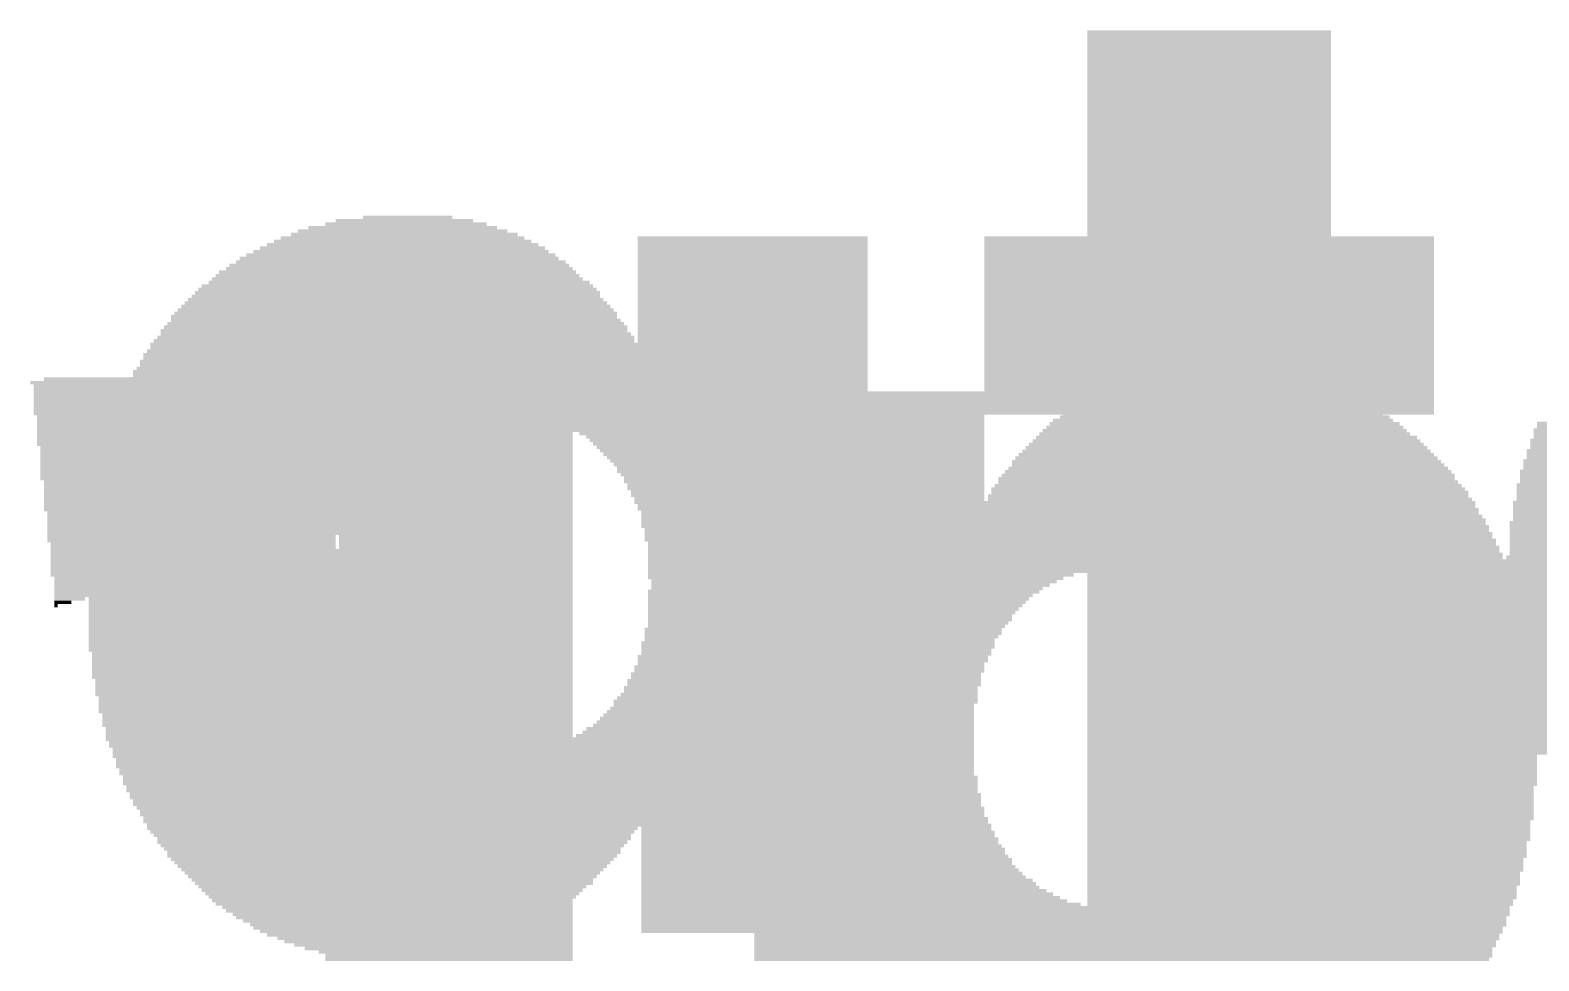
# Model space of a CAD drawing. Extents: x -21 to 88, y -12 to 76.
# Drawn here: x 43.915 to 48.31, y 35.604 to 38.315 of the extents above; entities that cross this region are included whole.
import ezdxf

# ---------------------------------------------------------------- set-up
doc = ezdxf.new("R2010")
doc.units = 0
doc.layers.add('21', color=253, linetype='CONTINUOUS')
doc.layers.add('22', color=253, linetype='CONTINUOUS')

# ---------------------------------------------------------------- blocks, each defined once
blk = doc.blocks.new('RECT')
blk.add_solid([(-0.5, -0.5), (0.5, -0.5), (-0.5, 0.5), (0.5, 0.5)])

msp = doc.modelspace()

# ---------------------------------------------------------------- block references
at = {"layer": '21', "yscale": 0.01}
for p, xscale in [((47.35, 38.31), 0.71), ((47.35, 38.3), 0.71), ((47.35, 38.29), 0.71), ((47.35, 38.28), 0.71), ((47.35, 38.27), 0.71), ((47.35, 38.26), 0.71), ((47.35, 38.25), 0.71), ((47.35, 38.24), 0.71), ((47.35, 38.23), 0.71), ((47.35, 38.22), 0.71), ((47.35, 38.21), 0.71), ((47.35, 38.2), 0.71), ((47.35, 38.19), 0.71), ((47.35, 38.18), 0.71), ((47.35, 38.17), 0.71), ((47.35, 38.16), 0.71), ((47.35, 38.15), 0.71), ((47.35, 38.14), 0.71), ((47.35, 38.13), 0.71), ((47.35, 38.12), 0.71), ((47.35, 38.11), 0.71), ((47.35, 38.1), 0.71), ((47.35, 38.09), 0.71), ((47.35, 38.08), 0.71), ((47.35, 38.07), 0.71), ((47.35, 38.06), 0.71), ((47.35, 38.05), 0.71), ((47.35, 38.04), 0.71), ((47.35, 38.03), 0.71), ((47.35, 38.02), 0.71), ((47.35, 38.01), 0.71), ((47.35, 38), 0.71), ((47.35, 37.99), 0.71), ((47.35, 37.98), 0.71), ((47.35, 37.97), 0.71), ((47.35, 37.96), 0.71), ((47.35, 37.95), 0.71), ((47.35, 37.94), 0.71), ((47.35, 37.93), 0.71), ((47.35, 37.92), 0.71), ((47.35, 37.91), 0.71), ((47.35, 37.9), 0.71), ((47.35, 37.89), 0.71), ((47.35, 37.88), 0.71), ((47.35, 37.87), 0.71), ((47.35, 37.86), 0.71), ((47.35, 37.85), 0.71), ((47.35, 37.84), 0.71), ((47.35, 37.83), 0.71), ((47.35, 37.82), 0.71), ((47.35, 37.81), 0.71), ((47.35, 37.8), 0.71), ((45.01, 37.75), 0.47), ((45.005, 37.76), 0.4), ((45.015, 37.77), 0.26), ((47.35, 37.79), 0.71), ((47.35, 37.78), 0.71), ((47.35, 37.77), 0.71), ((47.35, 37.76), 0.71), ((47.35, 37.75), 0.71), ((45, 37.71), 0.71), ((45.005, 37.72), 0.66), ((45, 37.73), 0.61), ((45, 37.74), 0.55), ((46.02, 37.71), 0.67), ((47.35, 37.71), 1.31), ((47.35, 37.74), 0.71), ((47.35, 37.73), 0.71), ((47.35, 37.72), 0.71), ((44.995, 37.67), 0.86), ((45, 37.68), 0.83), ((45, 37.69), 0.79), ((45, 37.7), 0.75), ((46.02, 37.7), 0.67), ((46.02, 37.69), 0.67), ((46.02, 37.68), 0.67), ((46.02, 37.67), 0.67), ((47.35, 37.7), 1.31), ((47.35, 37.69), 1.31), ((47.35, 37.68), 1.31), ((47.35, 37.67), 1.31), ((44.99, 37.62), 1.01), ((44.99, 37.63), 0.99), ((44.995, 37.64), 0.96), ((44.99, 37.65), 0.93), ((44.995, 37.66), 0.9), ((46.02, 37.66), 0.67), ((46.02, 37.65), 0.67), ((46.02, 37.64), 0.67), ((46.02, 37.63), 0.67), ((46.02, 37.62), 0.67), ((47.35, 37.66), 1.31), ((47.35, 37.65), 1.31), ((47.35, 37.64), 1.31), ((47.35, 37.63), 1.31), ((47.35, 37.62), 1.31), ((44.99, 37.58), 1.11), ((44.985, 37.59), 1.08), ((44.985, 37.6), 1.06), ((44.985, 37.61), 1.04), ((46.02, 37.61), 0.67), ((46.02, 37.6), 0.67), ((46.02, 37.59), 0.67), ((46.02, 37.58), 0.67), ((47.35, 37.61), 1.31), ((47.35, 37.6), 1.31), ((47.35, 37.59), 1.31), ((47.35, 37.58), 1.31), ((44.98, 37.53), 1.21), ((44.98, 37.54), 1.19), ((44.985, 37.55), 1.18), ((44.985, 37.56), 1.16), ((44.985, 37.57), 1.14), ((46.02, 37.57), 0.67), ((46.02, 37.56), 0.67), ((46.02, 37.55), 0.67), ((46.02, 37.54), 0.67), ((46.02, 37.53), 0.67), ((47.35, 37.57), 1.31), ((47.35, 37.56), 1.31), ((47.35, 37.55), 1.31), ((47.35, 37.54), 1.31), ((47.35, 37.53), 1.31), ((44.98, 37.49), 1.29), ((44.98, 37.5), 1.27), ((44.98, 37.51), 1.25), ((44.98, 37.52), 1.23), ((46.02, 37.52), 0.67), ((46.02, 37.51), 0.67), ((46.02, 37.5), 0.67), ((46.02, 37.49), 0.67), ((47.35, 37.52), 1.31), ((47.35, 37.51), 1.31), ((47.35, 37.5), 1.31), ((47.35, 37.49), 1.31), ((44.98, 37.45), 1.35), ((44.98, 37.46), 1.33), ((44.975, 37.48), 1.3), ((44.98, 37.47), 1.31), ((46.02, 37.48), 0.67), ((46.02, 37.47), 0.67), ((46.02, 37.46), 0.67), ((46.02, 37.45), 0.67), ((47.35, 37.48), 1.31), ((47.35, 37.47), 1.31), ((47.35, 37.46), 1.31), ((47.35, 37.45), 1.31), ((45.31, 37.4), 2.09), ((44.975, 37.41), 1.4), ((44.98, 37.42), 1.39), ((44.975, 37.44), 1.36), ((44.98, 37.43), 1.37), ((46.02, 37.44), 0.67), ((46.02, 37.43), 0.67), ((46.02, 37.42), 0.67), ((46.02, 37.41), 0.67), ((47.35, 37.44), 1.31), ((47.35, 37.43), 1.31), ((47.35, 37.42), 1.31), ((47.35, 37.41), 1.31), ((47.35, 37.4), 1.31), ((45.3, 37.37), 2.11), ((45.3, 37.36), 2.11), ((45.305, 37.38), 2.1), ((45.31, 37.39), 2.09), ((47.35, 37.39), 1.31), ((47.35, 37.38), 1.31), ((47.35, 37.37), 1.31), ((47.35, 37.36), 1.31), ((45.285, 37.32), 2.14), ((45.285, 37.31), 2.14), ((45.29, 37.33), 2.13), ((45.295, 37.35), 2.12), ((45.295, 37.34), 2.12), ((47.35, 37.35), 1.31), ((47.35, 37.34), 1.31), ((47.35, 37.33), 1.31), ((47.35, 37.32), 1.31), ((47.35, 37.31), 1.31), ((45.275, 37.28), 2.16), ((45.275, 37.27), 2.16), ((45.28, 37.3), 2.15), ((45.28, 37.29), 2.15), ((47.35, 37.3), 1.31), ((47.35, 37.29), 1.31), ((47.35, 37.28), 1.31), ((47.35, 37.27), 1.31), ((45.265, 37.24), 2.18), ((45.265, 37.23), 2.18), ((45.27, 37.26), 2.17), ((45.27, 37.25), 2.17), ((47.35, 37.26), 1.31), ((47.35, 37.25), 1.31), ((47.35, 37.24), 1.31), ((47.35, 37.23), 1.31), ((44.62, 37.18), 0.93), ((45.26, 37.21), 2.19), ((44.645, 37.19), 0.96), ((45.265, 37.22), 2.18), ((45.85, 37.2), 1.01), ((45.875, 37.19), 0.96), ((45.89, 37.18), 0.93), ((47.35, 37.22), 1.31), ((47.35, 37.21), 1.31), ((47.35, 37.2), 1.31), ((47.35, 37.19), 0.71), ((47.35, 37.18), 0.71), ((44.59, 37.16), 0.89), ((44.58, 37.15), 0.87), ((44.57, 37.14), 0.85), ((44.605, 37.17), 0.9), ((45.905, 37.17), 0.9), ((45.915, 37.16), 0.88), ((45.925, 37.15), 0.86), ((45.935, 37.14), 0.84), ((47.35, 37.17), 0.71), ((47.35, 37.16), 0.71), ((47.35, 37.15), 0.71), ((47.35, 37.14), 0.71), ((48.715, 37.15), 0.84), ((48.705, 37.14), 0.82), ((48.74, 37.17), 0.87), ((48.73, 37.16), 0.85), ((44.53, 37.09), 0.81), ((44.56, 37.13), 0.85), ((44.55, 37.12), 0.83), ((44.545, 37.11), 0.82), ((44.54, 37.1), 0.81), ((45.945, 37.13), 0.82), ((45.95, 37.12), 0.81), ((45.955, 37.11), 0.8), ((45.96, 37.1), 0.79), ((45.965, 37.09), 0.78), ((47.35, 37.13), 0.71), ((47.35, 37.12), 0.71), ((47.35, 37.11), 0.71), ((47.35, 37.1), 0.71), ((47.35, 37.09), 0.71), ((48.67, 37.09), 0.79), ((48.69, 37.12), 0.81), ((48.685, 37.11), 0.8), ((48.68, 37.1), 0.79), ((48.7, 37.13), 0.81), ((44.505, 37.05), 0.78), ((44.525, 37.08), 0.8), ((44.52, 37.07), 0.79), ((44.515, 37.06), 0.78), ((45.97, 37.08), 0.77), ((45.975, 37.07), 0.76), ((45.98, 37.06), 0.75), ((45.985, 37.05), 0.74), ((47.35, 37.08), 0.71), ((47.35, 37.07), 0.71), ((47.35, 37.06), 0.71), ((47.35, 37.05), 0.71), ((48.65, 37.06), 0.77), ((48.645, 37.05), 0.76), ((48.665, 37.08), 0.78), ((48.66, 37.07), 0.77), ((44.49, 37.01), 0.77), ((44.505, 37.04), 0.78), ((44.5, 37.03), 0.77), ((44.495, 37.02), 0.76), ((45.99, 37.04), 0.73), ((45.99, 37.03), 0.73), ((45.995, 37.02), 0.72), ((46, 37.01), 0.71), ((47.35, 37.04), 0.71), ((47.35, 37.03), 0.71), ((47.35, 37.02), 0.71), ((47.35, 37.01), 0.71), ((48.635, 37.03), 0.76), ((48.63, 37.02), 0.75), ((48.63, 37.01), 0.75), ((48.645, 37.04), 0.76), ((44.485, 37), 0.76), ((44.48, 36.99), 0.75), ((44.48, 36.98), 0.75), ((44.48, 36.97), 0.75), ((44.475, 36.96), 0.74), ((46, 37), 0.71), ((46.005, 36.99), 0.7), ((46.005, 36.98), 0.7), ((46.01, 36.97), 0.69), ((46.01, 36.96), 0.69), ((47.35, 37), 0.71), ((47.35, 36.99), 0.71), ((47.35, 36.98), 0.71), ((47.35, 36.97), 0.71), ((47.35, 36.96), 0.71), ((48.62, 36.99), 0.75), ((48.615, 36.98), 0.74), ((48.615, 36.97), 0.74), ((48.61, 36.96), 0.73), ((48.625, 37), 0.74), ((44.47, 36.95), 0.75), ((44.465, 36.94), 0.74), ((44.465, 36.93), 0.74), ((44.46, 36.92), 0.73), ((46.015, 36.95), 0.68), ((46.015, 36.94), 0.68), ((46.02, 36.93), 0.67), ((46.02, 36.92), 0.67), ((47.35, 36.95), 0.71), ((47.35, 36.94), 0.71), ((47.35, 36.93), 0.71), ((47.35, 36.92), 0.71), ((48.6, 36.94), 0.73), ((48.6, 36.93), 0.73), ((48.595, 36.92), 0.72), ((48.61, 36.95), 0.73), ((44.45, 36.88), 0.73), ((44.45, 36.87), 0.73), ((44.46, 36.91), 0.73), ((44.46, 36.9), 0.73), ((44.455, 36.89), 0.72), ((46.025, 36.91), 0.66), ((46.025, 36.9), 0.66), ((46.025, 36.89), 0.66), ((46.025, 36.88), 0.66), ((46.025, 36.87), 0.66), ((47.35, 36.91), 0.71), ((47.35, 36.9), 0.71), ((47.35, 36.89), 0.71), ((47.35, 36.88), 0.71), ((47.35, 36.87), 0.71), ((48.585, 36.88), 0.72), ((48.585, 36.87), 0.72), ((48.595, 36.91), 0.72), ((48.595, 36.9), 0.72), ((48.595, 36.89), 0.72), ((44.45, 36.86), 0.73), ((44.45, 36.85), 0.73), ((44.445, 36.84), 0.72), ((44.445, 36.83), 0.72), ((46.03, 36.86), 0.65), ((46.03, 36.85), 0.65), ((46.03, 36.84), 0.65), ((46.03, 36.83), 0.65), ((47.35, 36.86), 0.71), ((47.35, 36.85), 0.71), ((47.35, 36.84), 0.71), ((47.35, 36.83), 0.71), ((48.585, 36.86), 0.72), ((48.585, 36.85), 0.72), ((48.585, 36.84), 0.72), ((48.58, 36.83), 0.71), ((44.445, 36.82), 0.72), ((44.445, 36.81), 0.72), ((44.445, 36.8), 0.72), ((44.44, 36.79), 0.71), ((46.035, 36.82), 0.64), ((46.035, 36.81), 0.64), ((46.035, 36.8), 0.64), ((46.035, 36.79), 0.64), ((47.35, 36.82), 0.71), ((47.35, 36.81), 0.71), ((47.35, 36.8), 0.71), ((47.35, 36.79), 0.71), ((48.58, 36.82), 0.71), ((48.58, 36.81), 0.71), ((48.58, 36.8), 0.71), ((48.58, 36.79), 0.71), ((44.44, 36.78), 0.71), ((44.44, 36.77), 0.71), ((44.44, 36.76), 0.71), ((44.44, 36.75), 0.71), ((44.44, 36.74), 0.71), ((46.035, 36.78), 0.64), ((46.035, 36.77), 0.64), ((46.035, 36.76), 0.64), ((46.035, 36.75), 0.64), ((46.035, 36.74), 0.64), ((47.35, 36.78), 0.71), ((47.35, 36.77), 0.71), ((47.35, 36.76), 0.71), ((47.35, 36.75), 0.71), ((47.35, 36.74), 0.71), ((48.575, 36.78), 0.72), ((48.575, 36.77), 0.72), ((48.575, 36.76), 0.72), ((48.575, 36.75), 0.72), ((48.57, 36.74), 0.71), ((44.435, 36.72), 0.72), ((44.435, 36.71), 0.72), ((44.435, 36.7), 0.72), ((44.44, 36.73), 0.71), ((46.035, 36.73), 0.64), ((46.035, 36.72), 0.64), ((46.04, 36.71), 0.63), ((46.04, 36.7), 0.63), ((47.35, 36.73), 0.71), ((47.35, 36.72), 0.71), ((47.35, 36.71), 0.71), ((47.35, 36.7), 0.71), ((48.57, 36.73), 0.71), ((48.57, 36.72), 0.71), ((48.57, 36.71), 0.71), ((48.57, 36.7), 0.71), ((44.435, 36.69), 0.72), ((44.435, 36.68), 0.72), ((44.435, 36.67), 0.72), ((44.44, 36.66), 0.71), ((44.44, 36.65), 0.71), ((46.035, 36.68), 0.64), ((46.035, 36.67), 0.64), ((46.035, 36.66), 0.64), ((46.035, 36.65), 0.64), ((46.04, 36.69), 0.63), ((47.35, 36.69), 0.71), ((47.35, 36.68), 0.71), ((47.35, 36.67), 0.71), ((47.35, 36.66), 0.71), ((47.35, 36.65), 0.71), ((48.57, 36.69), 0.71), ((48.57, 36.68), 0.71), ((48.57, 36.67), 0.71), ((48.57, 36.66), 0.71), ((48.575, 36.65), 0.72), ((44.44, 36.64), 0.71), ((44.44, 36.63), 0.71), ((44.44, 36.62), 0.71), ((44.44, 36.61), 0.71), ((46.035, 36.64), 0.64), ((46.035, 36.63), 0.64), ((46.035, 36.62), 0.64), ((46.035, 36.61), 0.64), ((47.35, 36.64), 0.71), ((47.35, 36.63), 0.71), ((47.35, 36.62), 0.71), ((47.35, 36.61), 0.71), ((48.575, 36.64), 0.72), ((48.575, 36.63), 0.72), ((48.575, 36.62), 0.72), ((48.575, 36.61), 0.72), ((44.445, 36.6), 0.72), ((44.445, 36.59), 0.72), ((44.445, 36.58), 0.72), ((44.445, 36.57), 0.72), ((46.03, 36.57), 0.65), ((46.035, 36.6), 0.64), ((46.035, 36.59), 0.64), ((46.035, 36.58), 0.64), ((47.35, 36.6), 0.71), ((47.35, 36.59), 0.71), ((47.35, 36.58), 0.71), ((47.35, 36.57), 0.71), ((48.58, 36.6), 0.71), ((48.58, 36.59), 0.71), ((48.58, 36.58), 0.71), ((48.585, 36.57), 0.72), ((44.445, 36.56), 0.72), ((44.45, 36.55), 0.73), ((44.45, 36.54), 0.73), ((44.45, 36.53), 0.73), ((44.45, 36.52), 0.73), ((46.025, 36.53), 0.66), ((46.025, 36.52), 0.66), ((46.03, 36.56), 0.65), ((46.03, 36.55), 0.65), ((46.03, 36.54), 0.65), ((47.35, 36.56), 0.71), ((47.35, 36.55), 0.71), ((47.35, 36.54), 0.71), ((47.35, 36.53), 0.71), ((47.35, 36.52), 0.71), ((48.585, 36.56), 0.72), ((48.585, 36.55), 0.72), ((48.585, 36.54), 0.72), ((48.59, 36.53), 0.73), ((48.59, 36.52), 0.73), ((44.455, 36.51), 0.74), ((44.46, 36.5), 0.73), ((44.46, 36.49), 0.73), ((44.46, 36.48), 0.73), ((46.02, 36.49), 0.67), ((46.02, 36.48), 0.67), ((46.025, 36.51), 0.66), ((46.025, 36.5), 0.66), ((47.35, 36.51), 0.71), ((47.35, 36.5), 0.71), ((47.35, 36.49), 0.71), ((47.35, 36.48), 0.71), ((48.59, 36.51), 0.73), ((48.595, 36.5), 0.72), ((48.6, 36.49), 0.73), ((48.6, 36.48), 0.73), ((44.465, 36.47), 0.74), ((44.465, 36.46), 0.74), ((44.47, 36.45), 0.75), ((44.47, 36.44), 0.75), ((44.475, 36.43), 0.76), ((46.01, 36.44), 0.69), ((46.01, 36.43), 0.69), ((46.015, 36.46), 0.68), ((46.015, 36.45), 0.68), ((46.02, 36.47), 0.67), ((47.35, 36.47), 0.71), ((47.35, 36.46), 0.71), ((47.35, 36.45), 0.71), ((47.35, 36.44), 0.71), ((47.35, 36.43), 0.71), ((48.6, 36.47), 0.73), ((48.605, 36.46), 0.74), ((48.605, 36.45), 0.74), ((48.61, 36.44), 0.75), ((48.615, 36.43), 0.74), ((44.48, 36.42), 0.75), ((44.485, 36.41), 0.76), ((44.485, 36.4), 0.76), ((44.49, 36.39), 0.77), ((46, 36.4), 0.71), ((46, 36.39), 0.71), ((46.005, 36.42), 0.7), ((46.005, 36.41), 0.7), ((47.35, 36.42), 0.71), ((47.35, 36.41), 0.71), ((47.35, 36.4), 0.71), ((47.35, 36.39), 0.71), ((48.62, 36.42), 0.75), ((48.62, 36.41), 0.75), ((48.625, 36.4), 0.76), ((48.635, 36.39), 0.76), ((44.495, 36.38), 0.78), ((44.5, 36.37), 0.77), ((44.505, 36.36), 0.78), ((44.51, 36.35), 0.79), ((45.985, 36.36), 0.74), ((45.985, 36.35), 0.74), ((45.99, 36.37), 0.73), ((45.995, 36.38), 0.72), ((47.35, 36.38), 0.71), ((47.35, 36.37), 0.71), ((47.35, 36.36), 0.71), ((47.35, 36.35), 0.71), ((48.635, 36.38), 0.76), ((48.64, 36.37), 0.77), ((48.645, 36.36), 0.78), ((48.65, 36.35), 0.79), ((44.515, 36.34), 0.8), ((44.515, 36.33), 0.8), ((44.525, 36.32), 0.8), ((44.53, 36.31), 0.81), ((44.535, 36.3), 0.82), ((45.96, 36.3), 0.79), ((45.965, 36.31), 0.78), ((45.97, 36.32), 0.77), ((45.975, 36.33), 0.76), ((45.98, 36.34), 0.75), ((47.35, 36.34), 0.71), ((47.35, 36.33), 0.71), ((47.35, 36.32), 0.71), ((47.35, 36.31), 0.71), ((47.35, 36.3), 0.71), ((48.655, 36.34), 0.78), ((48.66, 36.33), 0.79), ((48.665, 36.32), 0.8), ((48.675, 36.31), 0.8), ((48.68, 36.3), 0.81), ((44.545, 36.29), 0.84), ((44.555, 36.28), 0.84), ((44.56, 36.27), 0.85), ((44.57, 36.26), 0.87), ((45.93, 36.26), 0.85), ((45.94, 36.27), 0.83), ((45.945, 36.28), 0.82), ((45.955, 36.29), 0.8), ((47.35, 36.29), 0.71), ((47.35, 36.28), 0.71), ((47.35, 36.27), 0.71), ((47.35, 36.26), 0.71), ((48.69, 36.29), 0.83), ((48.7, 36.28), 0.83), ((48.71, 36.27), 0.85), ((48.715, 36.26), 0.86), ((44.58, 36.25), 0.89), ((44.595, 36.24), 0.9), ((44.605, 36.23), 0.92), ((44.63, 36.22), 0.95), ((44.645, 36.21), 0.98), ((45.865, 36.21), 0.98), ((45.885, 36.22), 0.94), ((45.9, 36.23), 0.91), ((45.915, 36.24), 0.88), ((45.925, 36.25), 0.86), ((47.35, 36.25), 0.71), ((47.35, 36.24), 0.71), ((47.35, 36.23), 0.71), ((47.35, 36.22), 0.71), ((47.35, 36.21), 0.71), ((48.73, 36.25), 0.87), ((48.74, 36.24), 0.89), ((48.755, 36.23), 0.92), ((48.775, 36.22), 0.94), ((48.795, 36.21), 0.98), ((44.69, 36.2), 1.07), ((45.26, 36.19), 2.19), ((45.26, 36.18), 2.19), ((45.26, 36.17), 2.19), ((45.82, 36.2), 1.07), ((47.35, 36.2), 0.71), ((47.35, 36.19), 0.71), ((47.35, 36.18), 0.71), ((47.35, 36.17), 0.71), ((45.265, 36.16), 2.18), ((45.265, 36.15), 2.18), ((45.27, 36.14), 2.17), ((45.27, 36.13), 2.17), ((47.35, 36.16), 0.71), ((47.35, 36.15), 0.71), ((47.35, 36.14), 0.71), ((47.35, 36.13), 0.71), ((45.27, 36.12), 2.17), ((45.275, 36.11), 2.16), ((45.275, 36.1), 2.16), ((45.28, 36.09), 2.15), ((45.28, 36.08), 2.15), ((47.35, 36.12), 0.71), ((47.35, 36.11), 0.71), ((47.35, 36.1), 0.71), ((47.35, 36.09), 0.71), ((47.35, 36.08), 0.71), ((45.285, 36.07), 2.14), ((45.285, 36.06), 2.14), ((45.29, 36.05), 2.13), ((45.295, 36.04), 2.12), ((47.35, 36.07), 0.71), ((47.35, 36.06), 0.71), ((47.35, 36.05), 0.71), ((47.35, 36.04), 0.71), ((45.295, 36.03), 2.12), ((45.3, 36.02), 2.11), ((45.3, 36.01), 2.11), ((45.305, 36), 2.1), ((47.35, 36.03), 0.71), ((47.35, 36.02), 0.71), ((47.35, 36.01), 0.71), ((47.35, 36), 0.71), ((44.97, 35.99), 1.43), ((44.97, 35.98), 1.41), ((44.97, 35.97), 1.39), ((44.975, 35.96), 1.38), ((44.97, 35.95), 1.37), ((46.025, 35.99), 0.66), ((46.025, 35.98), 0.66), ((46.025, 35.97), 0.66), ((46.025, 35.96), 0.66), ((46.025, 35.95), 0.66), ((47.35, 35.99), 0.71), ((47.35, 35.98), 0.71), ((47.35, 35.97), 0.71), ((47.35, 35.96), 0.71), ((47.35, 35.95), 0.71), ((44.97, 35.94), 1.35), ((44.97, 35.93), 1.33), ((44.975, 35.92), 1.32), ((44.97, 35.91), 1.31), ((46.025, 35.94), 0.66), ((46.025, 35.93), 0.66), ((46.025, 35.92), 0.66), ((46.025, 35.91), 0.66), ((47.35, 35.94), 0.71), ((47.35, 35.93), 0.71), ((47.35, 35.92), 0.71), ((47.35, 35.91), 0.71), ((44.97, 35.9), 1.29), ((44.97, 35.89), 1.27), ((44.97, 35.88), 1.25), ((44.97, 35.87), 1.23), ((44.97, 35.86), 1.21), ((46.025, 35.9), 0.66), ((46.025, 35.89), 0.66), ((46.025, 35.88), 0.66), ((46.025, 35.87), 0.66), ((46.025, 35.86), 0.66), ((47.35, 35.9), 0.71), ((47.35, 35.89), 0.71), ((47.35, 35.88), 0.71), ((47.35, 35.87), 0.71), ((47.35, 35.86), 0.71), ((44.97, 35.85), 1.19), ((44.97, 35.84), 1.17), ((44.975, 35.83), 1.16), ((44.97, 35.82), 1.13), ((46.025, 35.85), 0.66), ((46.025, 35.84), 0.66), ((46.025, 35.83), 0.66), ((46.025, 35.82), 0.66), ((47.35, 35.85), 0.71), ((47.35, 35.84), 0.71), ((47.35, 35.83), 0.71), ((47.35, 35.82), 0.71), ((44.97, 35.81), 1.11), ((44.97, 35.8), 1.09), ((44.97, 35.79), 1.07), ((44.97, 35.78), 1.05), ((46.025, 35.81), 0.66), ((46.025, 35.8), 0.66), ((46.025, 35.79), 0.66), ((46.025, 35.78), 0.66), ((47.35, 35.81), 0.71), ((47.35, 35.8), 0.71), ((47.35, 35.79), 0.71), ((47.35, 35.78), 0.71), ((44.97, 35.77), 1.03), ((44.97, 35.76), 0.99), ((44.97, 35.75), 0.97), ((44.97, 35.74), 0.93), ((44.97, 35.73), 0.91), ((46.025, 35.77), 0.66), ((46.025, 35.76), 0.66), ((46.025, 35.75), 0.66), ((46.025, 35.74), 0.66), ((46.025, 35.73), 0.66), ((47.35, 35.77), 0.71), ((47.35, 35.76), 0.71), ((47.35, 35.75), 0.71), ((47.35, 35.74), 0.71), ((47.35, 35.73), 0.71), ((44.97, 35.72), 0.87), ((44.975, 35.71), 0.84), ((44.97, 35.7), 0.81), ((44.97, 35.69), 0.77), ((46.025, 35.72), 0.66), ((46.025, 35.71), 0.66), ((46.025, 35.7), 0.66), ((46.025, 35.69), 0.66), ((47.35, 35.72), 0.71), ((47.35, 35.71), 0.71), ((47.35, 35.7), 0.71), ((47.35, 35.69), 0.71), ((44.97, 35.68), 0.73), ((44.975, 35.67), 0.68), ((44.975, 35.66), 0.64), ((44.97, 35.65), 0.57), ((44.97, 35.64), 0.51), ((44.975, 35.63), 0.44), ((44.97, 35.62), 0.33), ((44.965, 35.61), 0.18)]:
    msp.add_blockref('RECT', p, dxfattribs=dict(at, xscale=xscale))
msp.add_blockref('RECT', (44.665, 37.2), dxfattribs=at)
at = {"layer": '22', "yscale": 0.01, "rotation": 180}
for p, xscale in [((47.37, 37.3185), 0.27), ((44.09, 37.2885), 0.35), ((44.12, 37.2785), 0.39), ((44.135, 37.2685), 0.42), ((44.09, 37.2985), 0.27), ((47.385, 37.2685), 0.66), ((47.38, 37.2785), 0.61), ((47.38, 37.2885), 0.55), ((47.375, 37.2985), 0.48), ((47.38, 37.3085), 0.39), ((44.15, 37.2585), 0.45), ((44.16, 37.2485), 0.47), ((44.175, 37.2385), 0.5), ((44.185, 37.2285), 0.52), ((45.155, 37.2585), 0.68), ((45.155, 37.2485), 0.68), ((45.155, 37.2385), 0.68), ((45.155, 37.2285), 0.68), ((46.36, 37.2585), 0.67), ((46.36, 37.2485), 0.67), ((46.36, 37.2385), 0.67), ((46.36, 37.2285), 0.67), ((47.385, 37.2285), 0.84), ((47.385, 37.2385), 0.8), ((47.39, 37.2485), 0.75), ((47.385, 37.2585), 0.7), ((44.195, 37.2185), 0.54), ((44.2, 37.2085), 0.55), ((44.21, 37.1985), 0.57), ((44.225, 37.1885), 0.58), ((44.23, 37.1785), 0.59), ((45.155, 37.2185), 0.68), ((45.155, 37.2085), 0.68), ((45.155, 37.1985), 0.68), ((45.155, 37.1885), 0.68), ((45.155, 37.1785), 0.68), ((46.36, 37.2185), 0.67), ((46.36, 37.2085), 0.67), ((46.36, 37.1985), 0.67), ((46.36, 37.1885), 0.67), ((46.36, 37.1785), 0.67), ((47.39, 37.1785), 0.99), ((47.395, 37.1885), 0.96), ((47.39, 37.1985), 0.93), ((47.395, 37.2085), 0.9), ((47.39, 37.2185), 0.87), ((44.24, 37.1685), 0.61), ((44.245, 37.1585), 0.62), ((44.25, 37.1485), 0.63), ((44.255, 37.1385), 0.64), ((45.155, 37.1685), 0.68), ((45.155, 37.1585), 0.68), ((45.155, 37.1485), 0.68), ((45.155, 37.1385), 0.68), ((46.36, 37.1685), 0.67), ((46.36, 37.1585), 0.67), ((46.36, 37.1485), 0.67), ((46.36, 37.1385), 0.67), ((47.395, 37.1385), 1.08), ((47.395, 37.1485), 1.06), ((47.395, 37.1585), 1.04), ((47.395, 37.1685), 1.02), ((44.26, 37.1285), 0.65), ((44.27, 37.1185), 0.67), ((44.275, 37.1085), 0.68), ((44.285, 37.0985), 0.68), ((45.155, 37.1285), 0.68), ((45.155, 37.1185), 0.68), ((45.155, 37.1085), 0.68), ((45.155, 37.0985), 0.68), ((46.36, 37.1285), 0.67), ((46.36, 37.1185), 0.67), ((46.36, 37.1085), 0.67), ((46.36, 37.0985), 0.67), ((47.4, 37.0985), 1.17), ((47.4, 37.1085), 1.15), ((47.4, 37.1185), 1.13), ((47.4, 37.1285), 1.11), ((44.29, 37.0885), 0.69), ((44.295, 37.0785), 0.7), ((44.295, 37.0685), 0.7), ((44.3, 37.0585), 0.71), ((44.305, 37.0485), 0.72), ((45.155, 37.0885), 0.68), ((45.155, 37.0785), 0.68), ((45.155, 37.0685), 0.68), ((45.155, 37.0585), 0.68), ((45.155, 37.0485), 0.68), ((46.36, 37.0885), 0.67), ((46.36, 37.0785), 0.67), ((46.36, 37.0685), 0.67), ((46.36, 37.0585), 0.67), ((46.36, 37.0485), 0.67), ((47.4, 37.0585), 1.25), ((47.405, 37.0485), 1.26), ((47.4, 37.0685), 1.23), ((47.4, 37.0785), 1.21), ((47.4, 37.0885), 1.19), ((44.31, 37.0385), 0.73), ((44.315, 37.0285), 0.74), ((44.32, 37.0185), 0.75), ((44.32, 37.0085), 0.75), ((45.155, 37.0385), 0.68), ((45.155, 37.0285), 0.68), ((45.155, 37.0185), 0.68), ((45.155, 37.0085), 0.68), ((46.36, 37.0385), 0.67), ((46.36, 37.0285), 0.67), ((46.36, 37.0185), 0.67), ((46.36, 37.0085), 0.67), ((47.4, 37.0085), 1.33), ((47.405, 37.0185), 1.32), ((47.405, 37.0285), 1.3), ((47.405, 37.0385), 1.28), ((44.33, 36.9985), 0.75), ((44.335, 36.9885), 0.76), ((44.335, 36.9785), 0.76), ((44.34, 36.9685), 0.77), ((44.345, 36.9585), 0.78), ((45.155, 36.9985), 0.68), ((45.155, 36.9885), 0.68), ((45.155, 36.9785), 0.68), ((45.155, 36.9685), 0.68), ((45.155, 36.9585), 0.68), ((46.36, 36.9985), 0.67), ((46.36, 36.9885), 0.67), ((46.36, 36.9785), 0.67), ((46.36, 36.9685), 0.67), ((46.36, 36.9585), 0.67), ((47.405, 36.9585), 1.4), ((47.405, 36.9785), 1.38), ((47.41, 36.9685), 1.39), ((47.405, 36.9885), 1.36), ((47.405, 36.9985), 1.34), ((44.345, 36.9485), 0.78), ((44.35, 36.9385), 0.79), ((44.35, 36.9285), 0.79), ((44.355, 36.9185), 0.8), ((45.155, 36.9485), 0.68), ((45.155, 36.9385), 0.68), ((45.155, 36.9285), 0.68), ((45.155, 36.9185), 0.68), ((46.36, 36.9485), 0.67), ((47.075, 36.9385), 2.1), ((47.075, 36.9285), 2.1), ((47.08, 36.9185), 2.11), ((47.41, 36.9485), 1.41), ((44.365, 36.9085), 0.8), ((44.365, 36.8985), 0.8), ((44.37, 36.8885), 0.81), ((44.37, 36.8785), 0.81), ((45.155, 36.9085), 0.68), ((45.155, 36.8985), 0.68), ((45.155, 36.8885), 0.68), ((45.155, 36.8785), 0.68), ((47.08, 36.9085), 2.11), ((47.085, 36.8985), 2.12), ((47.09, 36.8885), 2.13), ((47.09, 36.8785), 2.13), ((44.375, 36.8685), 0.82), ((44.375, 36.8585), 0.82), ((44.38, 36.8485), 0.83), ((44.38, 36.8385), 0.83), ((44.38, 36.8285), 0.83), ((45.155, 36.8685), 0.68), ((45.155, 36.8585), 0.68), ((45.155, 36.8485), 0.68), ((45.155, 36.8385), 0.68), ((45.155, 36.8285), 0.68), ((47.095, 36.8685), 2.14), ((47.095, 36.8585), 2.14), ((47.1, 36.8485), 2.15), ((47.1, 36.8385), 2.15), ((47.105, 36.8285), 2.16), ((44.39, 36.8185), 0.83), ((44.39, 36.8085), 0.83), ((44.735, 36.7985), 1.52), ((44.735, 36.7885), 1.52), ((45.155, 36.8185), 0.68), ((45.155, 36.8085), 0.68), ((47.105, 36.8185), 2.16), ((47.11, 36.8085), 2.17), ((47.11, 36.7985), 2.17), ((47.115, 36.7885), 2.18), ((44.735, 36.7785), 1.52), ((44.735, 36.7685), 1.52), ((44.735, 36.7585), 1.52), ((44.735, 36.7485), 1.52), ((44.735, 36.7385), 1.52), ((47.115, 36.7785), 2.18), ((47.12, 36.7685), 2.19), ((47.12, 36.7585), 2.19), ((46.53, 36.7485), 1.01), ((46.51, 36.7385), 0.97), ((47.745, 36.7385), 0.96), ((44.735, 36.7285), 1.52), ((44.74, 36.7185), 1.51), ((44.74, 36.7085), 1.51), ((44.74, 36.6985), 1.51), ((46.49, 36.7285), 0.93), ((46.475, 36.7185), 0.9), ((46.465, 36.7085), 0.88), ((46.455, 36.6985), 0.86), ((47.76, 36.7285), 0.93), ((47.78, 36.7185), 0.91), ((47.795, 36.7085), 0.88), ((47.805, 36.6985), 0.86), ((44.74, 36.6885), 1.51), ((44.74, 36.6785), 1.51), ((44.05, 36.6685), 0.13), ((44.03, 36.6585), 0.09), ((44.93, 36.6685), 1.13), ((44.95, 36.6585), 1.09), ((46.445, 36.6885), 0.84), ((46.44, 36.6785), 0.83), ((46.43, 36.6685), 0.81), ((46.425, 36.6585), 0.8), ((47.815, 36.6885), 0.86), ((47.825, 36.6785), 0.84), ((47.83, 36.6685), 0.83), ((47.835, 36.6585), 0.82), ((44.01, 36.6485), 0.05), ((43.99, 36.6385), 0.01), ((44.965, 36.6485), 1.06), ((44.98, 36.6385), 1.03), ((45.005, 36.6185), 0.98), ((45.01, 36.6085), 0.97), ((46.42, 36.6485), 0.79), ((46.415, 36.6385), 0.78), ((46.41, 36.6285), 0.77), ((46.405, 36.6185), 0.76), ((46.4, 36.6085), 0.75), ((47.85, 36.6485), 0.81), ((47.855, 36.6385), 0.8), ((47.86, 36.6285), 0.79), ((47.865, 36.6185), 0.8), ((47.87, 36.6085), 0.79), ((45.02, 36.5985), 0.95), ((45.03, 36.5885), 0.93), ((45.035, 36.5785), 0.92), ((45.04, 36.5685), 0.91), ((46.4, 36.5985), 0.75), ((46.395, 36.5885), 0.74), ((46.39, 36.5785), 0.73), ((46.385, 36.5685), 0.72), ((47.875, 36.5985), 0.78), ((47.88, 36.5885), 0.77), ((47.885, 36.5785), 0.78), ((47.89, 36.5685), 0.77), ((45.05, 36.5585), 0.89), ((45.055, 36.5485), 0.88), ((45.06, 36.5385), 0.87), ((45.065, 36.5285), 0.86), ((45.065, 36.5185), 0.86), ((46.385, 36.5585), 0.72), ((46.38, 36.5485), 0.71), ((46.375, 36.5385), 0.7), ((46.375, 36.5285), 0.7), ((46.375, 36.5185), 0.7), ((47.895, 36.5585), 0.76), ((47.9, 36.5485), 0.75), ((47.9, 36.5385), 0.75), ((47.9, 36.5285), 0.75), ((47.91, 36.5185), 0.75), ((45.07, 36.5085), 0.85), ((45.075, 36.4985), 0.84), ((45.08, 36.4885), 0.83), ((45.085, 36.4785), 0.82), ((46.37, 36.5085), 0.69), ((46.37, 36.4985), 0.69), ((46.365, 36.4885), 0.68), ((46.365, 36.4785), 0.68), ((47.91, 36.5085), 0.75), ((47.915, 36.4985), 0.74), ((47.915, 36.4885), 0.74), ((47.92, 36.4785), 0.73), ((45.085, 36.4685), 0.82), ((45.09, 36.4585), 0.81), ((45.09, 36.4485), 0.81), ((45.095, 36.4385), 0.8), ((46.36, 36.4685), 0.67), ((46.36, 36.4585), 0.67), ((46.36, 36.4485), 0.67), ((46.355, 36.4385), 0.66), ((47.92, 36.4685), 0.73), ((47.925, 36.4585), 0.74), ((47.93, 36.4485), 0.73), ((47.93, 36.4385), 0.73), ((45.1, 36.4285), 0.79), ((45.1, 36.4185), 0.79), ((45.1, 36.4085), 0.79), ((45.105, 36.3985), 0.78), ((45.105, 36.3885), 0.78), ((46.355, 36.4285), 0.66), ((46.355, 36.4185), 0.66), ((46.355, 36.4085), 0.66), ((46.35, 36.3985), 0.65), ((46.35, 36.3885), 0.65), ((47.93, 36.4285), 0.73), ((47.93, 36.4185), 0.73), ((47.935, 36.4085), 0.72), ((47.935, 36.3985), 0.72), ((47.935, 36.3885), 0.72), ((45.11, 36.3785), 0.77), ((45.11, 36.3685), 0.77), ((45.115, 36.3585), 0.76), ((45.115, 36.3485), 0.76), ((46.35, 36.3785), 0.65), ((46.35, 36.3685), 0.65), ((46.35, 36.3585), 0.65), ((46.345, 36.3485), 0.64), ((47.935, 36.3785), 0.72), ((47.945, 36.3685), 0.72), ((47.945, 36.3585), 0.72), ((47.945, 36.3485), 0.72), ((45.115, 36.3385), 0.76), ((45.12, 36.3285), 0.75), ((45.12, 36.3185), 0.75), ((45.12, 36.3085), 0.75), ((45.12, 36.2985), 0.75), ((46.345, 36.3385), 0.64), ((46.345, 36.3285), 0.64), ((46.345, 36.3185), 0.64), ((46.345, 36.3085), 0.64), ((46.345, 36.2985), 0.64), ((47.945, 36.3385), 0.72), ((47.945, 36.3285), 0.72), ((47.945, 36.3185), 0.72), ((47.945, 36.3085), 0.72), ((47.945, 36.2985), 0.72), ((45.12, 36.2885), 0.75), ((45.125, 36.2785), 0.74), ((45.125, 36.2685), 0.74), ((45.125, 36.2585), 0.74), ((46.345, 36.2885), 0.64), ((46.345, 36.2785), 0.64), ((46.345, 36.2685), 0.64), ((46.345, 36.2585), 0.64), ((47.945, 36.2885), 0.72), ((47.945, 36.2785), 0.72), ((47.945, 36.2685), 0.72), ((47.945, 36.2585), 0.72), ((45.125, 36.2485), 0.74), ((45.13, 36.2385), 0.73), ((45.13, 36.2285), 0.73), ((45.13, 36.2185), 0.73), ((46.345, 36.2485), 0.64), ((46.345, 36.2385), 0.64), ((46.345, 36.2285), 0.64), ((46.345, 36.2185), 0.64), ((47.945, 36.2385), 0.72), ((47.945, 36.2285), 0.72), ((47.945, 36.2185), 0.72), ((47.95, 36.2485), 0.71), ((45.13, 36.2085), 0.73), ((45.13, 36.1985), 0.73), ((45.13, 36.1885), 0.73), ((45.13, 36.1785), 0.73), ((45.13, 36.1685), 0.73), ((46.345, 36.2085), 0.64), ((46.345, 36.1985), 0.64), ((46.345, 36.1885), 0.64), ((46.345, 36.1785), 0.64), ((46.345, 36.1685), 0.64), ((47.945, 36.2085), 0.72), ((47.945, 36.1985), 0.72), ((47.945, 36.1885), 0.72), ((47.945, 36.1785), 0.72), ((47.945, 36.1685), 0.72), ((45.135, 36.1585), 0.72), ((45.135, 36.1485), 0.72), ((45.135, 36.1385), 0.72), ((45.135, 36.1285), 0.72), ((46.345, 36.1585), 0.64), ((46.345, 36.1485), 0.64), ((46.35, 36.1385), 0.65), ((46.35, 36.1285), 0.65), ((47.945, 36.1585), 0.72), ((47.945, 36.1485), 0.72), ((47.945, 36.1385), 0.72), ((47.945, 36.1285), 0.72), ((45.135, 36.1185), 0.72), ((45.135, 36.1085), 0.72), ((45.135, 36.0985), 0.72), ((45.135, 36.0885), 0.72), ((45.135, 36.0785), 0.72), ((46.35, 36.1185), 0.65), ((46.35, 36.1085), 0.65), ((46.35, 36.0985), 0.65), ((46.355, 36.0885), 0.66), ((46.355, 36.0785), 0.66), ((47.93, 36.0785), 0.73), ((47.94, 36.1185), 0.73), ((47.935, 36.1085), 0.72), ((47.935, 36.0985), 0.72), ((47.935, 36.0885), 0.72), ((45.135, 36.0685), 0.72), ((45.135, 36.0585), 0.72), ((45.135, 36.0485), 0.72), ((45.135, 36.0385), 0.72), ((46.355, 36.0685), 0.66), ((46.355, 36.0585), 0.66), ((46.36, 36.0485), 0.67), ((46.36, 36.0385), 0.67), ((47.925, 36.0385), 0.74), ((47.93, 36.0685), 0.73), ((47.93, 36.0585), 0.73), ((47.93, 36.0485), 0.73), ((45.135, 36.0285), 0.72), ((45.135, 36.0185), 0.72), ((45.135, 36.0085), 0.72), ((45.135, 35.9985), 0.72), ((46.36, 36.0285), 0.67), ((46.365, 36.0185), 0.68), ((46.365, 36.0085), 0.68), ((46.37, 35.9985), 0.69), ((47.92, 36.0185), 0.75), ((47.915, 36.0085), 0.74), ((47.915, 35.9985), 0.74), ((47.925, 36.0285), 0.74), ((45.135, 35.9885), 0.72), ((45.135, 35.9785), 0.72), ((45.135, 35.9685), 0.72), ((45.135, 35.9585), 0.72), ((45.135, 35.9485), 0.72), ((46.37, 35.9885), 0.69), ((46.375, 35.9785), 0.7), ((46.375, 35.9685), 0.7), ((46.38, 35.9585), 0.71), ((46.38, 35.9485), 0.71), ((47.895, 35.9485), 0.76), ((47.905, 35.9685), 0.76), ((47.905, 35.9585), 0.76), ((47.91, 35.9885), 0.75), ((47.91, 35.9785), 0.75), ((45.135, 35.9385), 0.72), ((45.135, 35.9285), 0.72), ((45.135, 35.9185), 0.72), ((45.135, 35.9085), 0.72), ((46.385, 35.9385), 0.72), ((46.39, 35.9285), 0.73), ((46.39, 35.9185), 0.73), ((46.395, 35.9085), 0.74), ((47.88, 35.9085), 0.79), ((47.885, 35.9185), 0.78), ((47.89, 35.9285), 0.77), ((47.895, 35.9385), 0.76), ((45.135, 35.8985), 0.72), ((45.135, 35.8885), 0.72), ((45.135, 35.8785), 0.72), ((45.135, 35.8685), 0.72), ((45.135, 35.8585), 0.72), ((46.4, 35.8985), 0.75), ((46.4, 35.8885), 0.75), ((46.405, 35.8785), 0.76), ((46.41, 35.8685), 0.77), ((46.415, 35.8585), 0.78), ((47.85, 35.8585), 0.81), ((47.86, 35.8685), 0.81), ((47.865, 35.8785), 0.8), ((47.87, 35.8885), 0.79), ((47.875, 35.8985), 0.78), ((45.135, 35.8485), 0.72), ((45.135, 35.8385), 0.72), ((45.135, 35.8285), 0.72), ((45.135, 35.8185), 0.72), ((46.42, 35.8485), 0.79), ((46.43, 35.8385), 0.81), ((46.435, 35.8285), 0.82), ((46.44, 35.8185), 0.83), ((47.82, 35.8185), 0.85), ((47.83, 35.8285), 0.85), ((47.84, 35.8385), 0.83), ((47.845, 35.8485), 0.82), ((45.135, 35.8085), 0.72), ((45.135, 35.7985), 0.72), ((45.135, 35.7885), 0.72), ((45.135, 35.7785), 0.72), ((46.45, 35.8085), 0.85), ((46.46, 35.7985), 0.87), ((46.47, 35.7885), 0.89), ((46.48, 35.7785), 0.91), ((47.775, 35.7785), 0.92), ((47.79, 35.7885), 0.91), ((47.805, 35.7985), 0.88), ((47.81, 35.8085), 0.87), ((45.135, 35.7685), 0.72), ((45.135, 35.7585), 0.72), ((45.135, 35.7485), 0.72), ((45.135, 35.7385), 0.72), ((45.135, 35.7285), 0.72), ((46.5, 35.7685), 0.95), ((46.515, 35.7585), 0.98), ((46.56, 35.7485), 1.07), ((47.125, 35.7385), 2.2), ((47.12, 35.7285), 2.19), ((47.69, 35.7485), 1.07), ((47.735, 35.7585), 0.98), ((47.76, 35.7685), 0.95), ((45.135, 35.7185), 0.72), ((45.135, 35.7085), 0.72), ((45.135, 35.6985), 0.72), ((45.135, 35.6885), 0.72), ((47.12, 35.7185), 2.19), ((47.12, 35.7085), 2.19), ((47.115, 35.6985), 2.18), ((47.115, 35.6885), 2.18), ((45.135, 35.6785), 0.72), ((45.135, 35.6685), 0.72), ((45.135, 35.6585), 0.72), ((45.135, 35.6485), 0.72), ((45.135, 35.6385), 0.72), ((47.11, 35.6785), 2.17), ((47.11, 35.6685), 2.17), ((47.105, 35.6585), 2.16), ((47.105, 35.6485), 2.16), ((47.1, 35.6385), 2.15), ((45.135, 35.6285), 0.72), ((45.135, 35.6185), 0.72), ((45.135, 35.6085), 0.72), ((47.1, 35.6285), 2.15), ((47.1, 35.6185), 2.15), ((47.095, 35.6085), 2.14)]:
    msp.add_blockref('RECT', p, dxfattribs=dict(at, xscale=xscale))
for p in [(47.715, 36.7485), (44.995, 36.6285)]:
    msp.add_blockref('RECT', p, dxfattribs=at)

doc.saveas('drawing.dxf')
